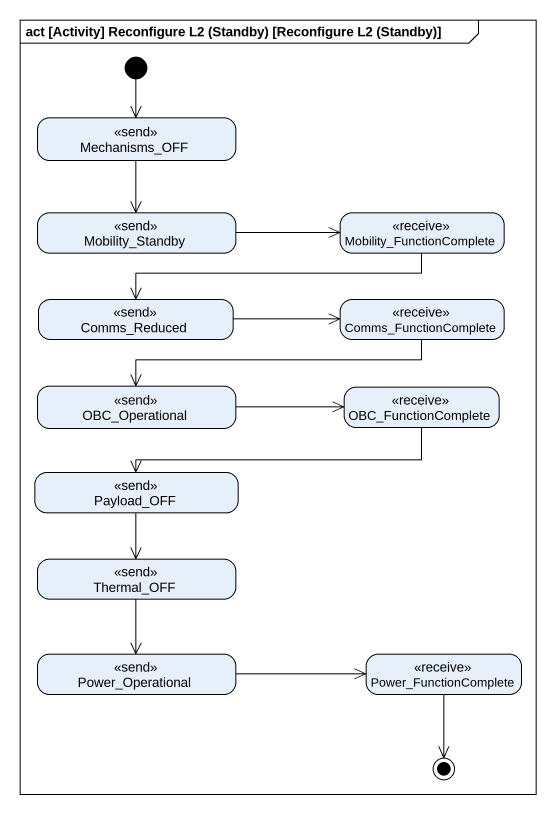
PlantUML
@startuml
mainframe act [Activity] Reconfigure L2 (Standby) [Reconfigure L2 (Standby)]
hide empty description
state Mechanisms_OFF <<send>>
state Mobility_Standby <<send>>
state Mobility_FunctionComplete <<receive>>
state Comms_Reduced <<send>>
state Comms_FunctionComplete <<receive>>
state OBC_Operational <<send>>
state OBC_FunctionComplete <<receive>>
state Payload_OFF <<send>>
state Thermal_OFF <<send>>
state Power_Operational <<send>>
state Power_FunctionComplete <<receive>>
[*] --> Mechanisms_OFF
Mechanisms_OFF --> Mobility_Standby
Mobility_Standby -right-> Mobility_FunctionComplete
Mobility_FunctionComplete -left-> Comms_Reduced
Comms_Reduced -right-> Comms_FunctionComplete
Comms_FunctionComplete -left-> OBC_Operational
OBC_Operational -right-> OBC_FunctionComplete
OBC_FunctionComplete -left-> Payload_OFF
Payload_OFF --> Thermal_OFF
Thermal_OFF --> Power_Operational
Power_Operational -right-> Power_FunctionComplete
Power_FunctionComplete --> [*]
@enduml
